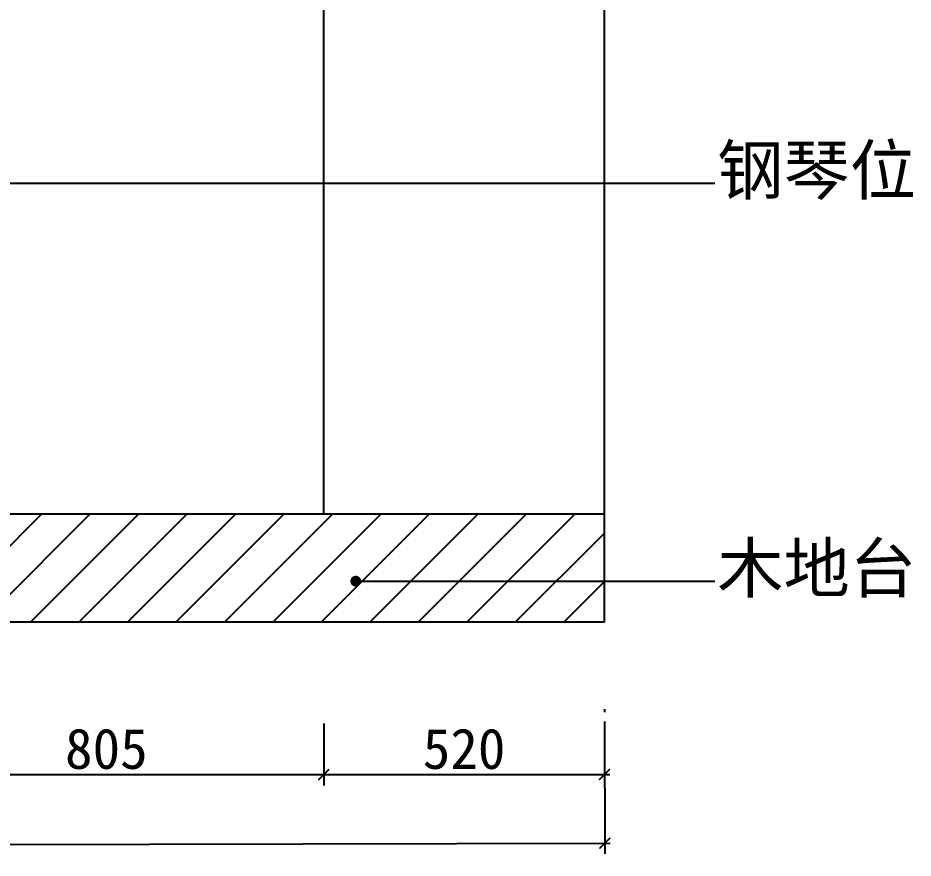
# Model space of a CAD drawing. Header units: millimetres. Extents: x 71641 to 191108, y -23091 to 29972.
# Drawn here: x 158639 to 160297, y -15428 to -13871 of the extents above; entities that cross this region are included whole.
import ezdxf

# ---------------------------------------------------------------- set-up
doc = ezdxf.new("R2010")
doc.units = ezdxf.units.MM
doc.styles.add('30', font='SimSun.ttf', dxfattribs={"height": 75})
doc.dimstyles.new('30', dxfattribs={"dimscale": 0, "dimtxt": 90, "dimasz": 20, "dimexe": 20, "dimexo": 20, "dimgap": 10, "dimtad": 1, "dimdec": 0, "dimzin": 0, "dimdsep": 46, "dimtxsty": '30', "dimblk": 'ARCHTICK', "dimcen": 20, "dimdle": 10, "dimclrd": 8, "dimclre": 8, "dimclrt": 2, "dimadec": 0, "dimazin": 0, "dimtfac": 1, "dimtdec": 0, "dimtmove": 2, "dimatfit": 3, "dimldrblk": 'DOT', "dimfxl": 0, "dimtolj": 2, "dimtzin": 0, "dimlwd": -1, "dimarcsym": 0})

# ---------------------------------------------------------------- blocks, each defined once
blk = doc.blocks.new('_ARCHTICK')
at = {"color": 0, "linetype": 'ByBlock', "const_width": 0.15}
blk.add_lwpolyline([(-0.5, -0.5), (0.5, 0.5)], dxfattribs=at)
blk = doc.blocks.new('*D375')
at = {"color": 8, "lineweight": -2}
for p, q in [((156245.2, -15183.2), (156245.8, -15428.5)), ((159725.2, -15175.4), (159725.8, -15420.6))]:
    blk.add_line(p, q, dxfattribs=at)
at = {"color": 8}
blk.add_line((156235.8, -15408.5), (159735.8, -15400.6), dxfattribs=at)
at = {"layer": 'Defpoints', "color": 0}
for p in [(156245.2, -15163.2), (159725.2, -15155.4), (159725.8, -15400.6)]:
    blk.add_point(p, dxfattribs=at)
at = {"color": 8, "xscale": 20, "yscale": 20, "zscale": 20}
for p, rotation in [((156245.8, -15408.5), 180.1291896373446), ((159725.8, -15400.6), 0.1291896373445502)]:
    blk.add_blockref('_ARCHTICK', p, dxfattribs=dict(at, rotation=rotation))
at = {"color": 2, "insert": (157985.6, -15357), "char_height": 75, "attachment_point": 5, "rotation": 0.1292, "style": '30'}
blk.add_mtext('\\A2;3480', dxfattribs=at)
blk = doc.blocks.new('_Dot')
at = {"color": 0, "linetype": 'ByBlock', "lineweight": -2}
blk.add_line((-0.5, 0), (-1, 0), dxfattribs=at)
at = {"color": 0, "linetype": 'ByBlock', "const_width": 0.5}
blk.add_lwpolyline([(-0.25, 0, 1), (0.25, 0, 1)], format="xyb", close=True, dxfattribs=at)
blk = doc.blocks.new('DOT')
at = {"color": 0, "linetype": 'ByBlock'}
blk.add_line((-0.5, 0), (-1, 0), dxfattribs=at)
at = {"color": 0, "linetype": 'ByBlock', "const_width": 0.5}
blk.add_lwpolyline([(-0.25, 0, 1), (0.25, 0, 1)], format="xyb", close=True, dxfattribs=at)
blk = doc.blocks.new('*D376')
at = {"color": 8, "lineweight": -2}
for p, q in [((158400.2, -15180.2), (158400.2, -15293.7)), ((159205.2, -15179), (159205.2, -15293.7))]:
    blk.add_line(p, q, dxfattribs=at)
at = {"color": 8}
blk.add_line((158390.2, -15273.7), (159215.2, -15273.7), dxfattribs=at)
at = {"layer": 'Defpoints', "color": 0}
for p in [(158400.2, -15160.2), (159205.2, -15159), (159205.2, -15273.7)]:
    blk.add_point(p, dxfattribs=at)
at = {"color": 8, "xscale": 20, "yscale": 20, "zscale": 20, "rotation": 180}
blk.add_blockref('_ARCHTICK', (158400.2, -15273.7), dxfattribs=at)
at = {"color": 8, "xscale": 20, "yscale": 20, "zscale": 20}
blk.add_blockref('_ARCHTICK', (159205.2, -15273.7), dxfattribs=at)
at = {"color": 2, "insert": (158802.7, -15226.2), "char_height": 75, "attachment_point": 5, "style": '30'}
blk.add_mtext('\\A2;805', dxfattribs=at)
blk = doc.blocks.new('*D380')
at = {"color": 8, "lineweight": -2}
for p, q in [((159205.2, -15179), (159205.2, -15293.7)), ((159725.2, -15178.3), (159725.2, -15293.7))]:
    blk.add_line(p, q, dxfattribs=at)
at = {"color": 8}
blk.add_line((159195.2, -15273.7), (159735.2, -15273.7), dxfattribs=at)
at = {"layer": 'Defpoints', "color": 0}
for p in [(159205.2, -15159), (159725.2, -15158.3), (159725.2, -15273.7)]:
    blk.add_point(p, dxfattribs=at)
at = {"color": 8, "xscale": 20, "yscale": 20, "zscale": 20, "rotation": 180}
blk.add_blockref('_ARCHTICK', (159205.2, -15273.7), dxfattribs=at)
at = {"color": 8, "xscale": 20, "yscale": 20, "zscale": 20}
blk.add_blockref('_ARCHTICK', (159725.2, -15273.7), dxfattribs=at)
at = {"color": 2, "insert": (159465.2, -15226.2), "char_height": 75, "attachment_point": 5, "style": '30'}
blk.add_mtext('\\A2;520', dxfattribs=at)

msp = doc.modelspace()

# ---------------------------------------------------------------- hatches: boundary and pattern name
h = msp.add_hatch()
h.set_pattern_fill('ANSI31', color=8, scale=20, style=0)
h.set_pattern_definition([(45, (-139.81, -9634.01), (-44.90128, 44.90128), [])])
h.paths.add_polyline_path([(159725.2, -14991.3), (159725.2, -14791.3), (156245.2, -14791.3), (156245.2, -14991.3)])

# ---------------------------------------------------------------- linework, layer by layer
for p, q in [((159725.2, -14991.3), (159725.2, -12191.3)), ((159205.2, -14791.3), (159205.2, -12641.3)), ((159725.2, -14991.3), (156245.2, -14991.3))]:
    msp.add_line(p, q)
at = {"color": 1}
msp.add_line((159725.2, -14791.3), (156245.2, -14791.3), dxfattribs=at)
at = {"color": 8}
msp.add_line((159725.2, -15152.5), (159725.2, -15158.3), dxfattribs=at)

# ---------------------------------------------------------------- texts
at = {"color": 2, "char_height": 90, "attachment_point": 1, "style": '30'}
for s, insert in [('钢琴位', (159934, -14108.3)), ('木地台', (159934, -14846))]:
    msp.add_mtext(s, dxfattribs=dict(at, insert=insert))

# ---------------------------------------------------------------- dimensions: what is measured, and where the dimension line sits
at = {"color": 3}
dim = msp.add_aligned_dim(p1=(156245.2, -15163.2), p2=(159725.2, -15155.4), distance=-245.2, dimstyle='30', override={"dimscale": 1, "dimtxt": 75, "dimldrblk": 'DOT'}, dxfattribs=at)
dim.commit()
dim.dimension.update_dxf_attribs({"geometry": '*D375', "text_midpoint": (157985.6, -15357)})
for base, p1, p2, picture, middle in [((159205.2, -15273.7), (158400.2, -15160.2), (159205.2, -15159), '*D376', (158802.7, -15226.2)), ((159725.2, -15273.7), (159205.2, -15159), (159725.2, -15158.3), '*D380', (159465.2, -15226.2))]:
    dim = msp.add_linear_dim(base=base, p1=p1, p2=p2, dimstyle='30', override={"dimscale": 1, "dimtxt": 75, "dimldrblk": 'DOT'}, dxfattribs=at)
    dim.commit()
    dim.dimension.update_dxf_attribs({"geometry": picture, "text_midpoint": middle})

# ---------------------------------------------------------------- leaders
for points in [[(158277.2, -14177.6), (159929.3, -14177.6)], [(159264.5, -14915.2), (159929.3, -14915.2)]]:
    msp.add_leader(points, dimstyle='30', override={"dimscale": 1, "dimtxt": 75, "dimtad": 0, "dimldrblk": 'DOT'}, dxfattribs=at)

doc.saveas('drawing.dxf')
